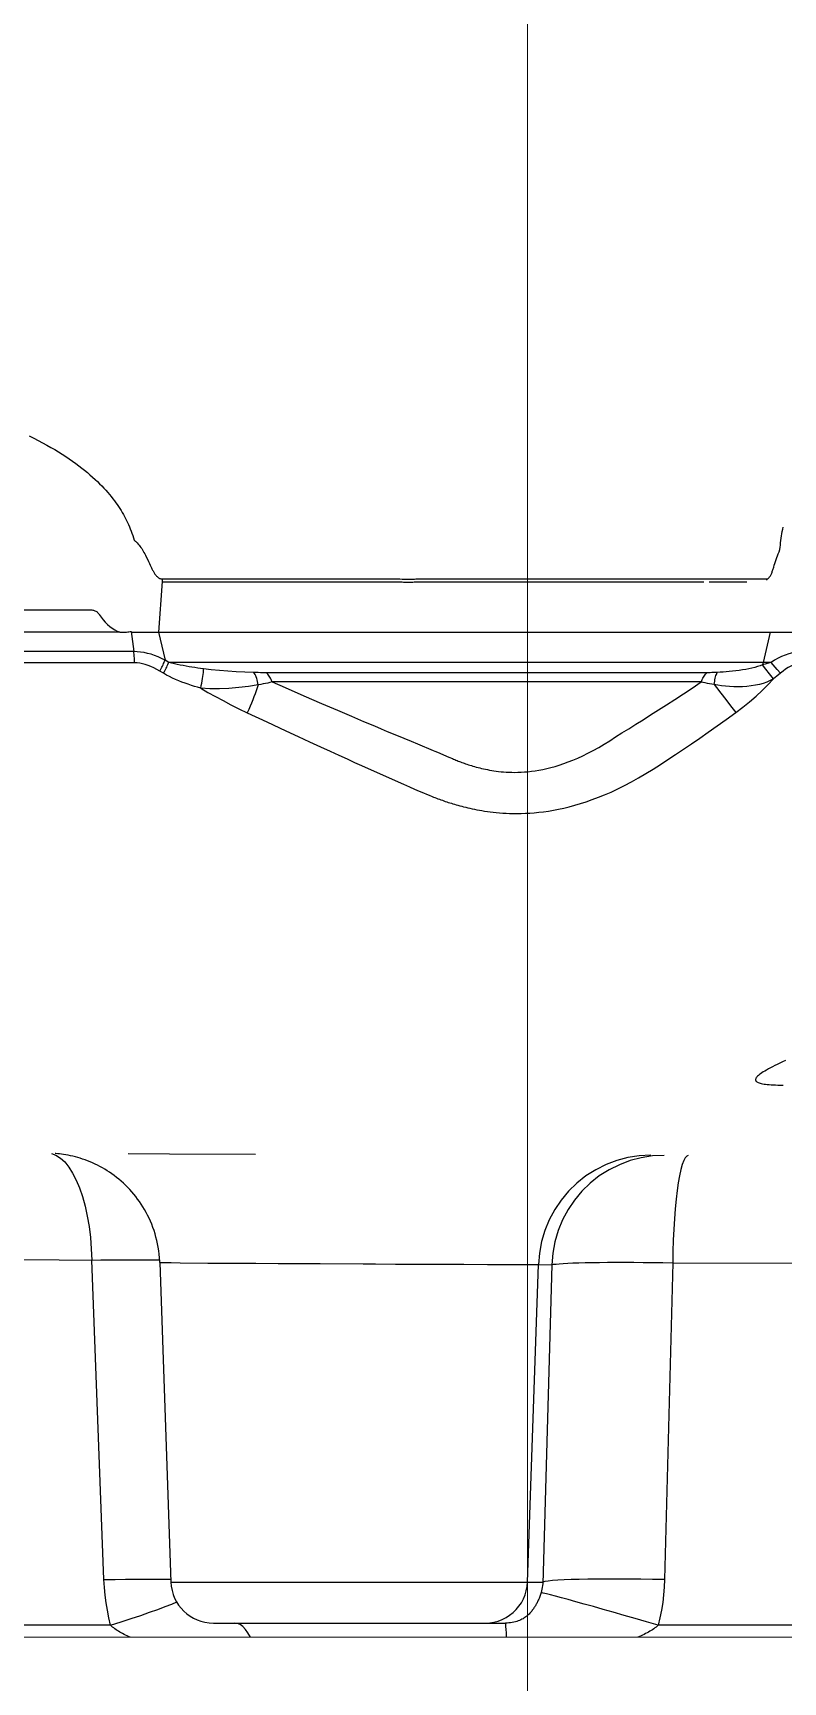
# Model space of a CAD drawing. Header units: millimetres. Extents: x -9869 to 940, y 100 to 694.
# Drawn here: x 486.645 to 487.024, y 176.201 to 177.033 of the extents above; entities that cross this region are included whole.
import ezdxf

# ---------------------------------------------------------------- set-up
doc = ezdxf.new("R2010")
doc.units = ezdxf.units.MM
doc.linetypes.add('CENTER', pattern=[2, 1.25, -0.25, 0.25, -0.25])
doc.layers.add('CL', color=1, linetype='CENTER', lineweight=9)
doc.layers.add('OUTLINE', color=6, linetype='Continuous', lineweight=9)

msp = doc.modelspace()

# ---------------------------------------------------------------- linework, layer by layer
at = {"color": 9, "linetype": 'Continuous'}
for p, q in [((486.71064, 176.75598), (486.70883, 176.73045)), ((486.71066, 176.75631), (486.71064, 176.75598)), ((486.71068, 176.75664), (486.71066, 176.75631)), ((486.7107, 176.75697), (486.71068, 176.75664)), ((486.71071, 176.75731), (486.7107, 176.75697)), ((486.73229, 176.75582), (486.74175, 176.75582)), ((486.73237, 176.75731), (486.74183, 176.7573)), ((486.74175, 176.75582), (486.75035, 176.75582)), ((486.74183, 176.7573), (486.75043, 176.7573)), ((486.76062, 176.75582), (486.76754, 176.75582)), ((486.7607, 176.75731), (486.76762, 176.75731)), ((486.76754, 176.75582), (486.76971, 176.75582)), ((486.76762, 176.75731), (486.76979, 176.7573)), ((486.76971, 176.75582), (486.7759, 176.75582)), ((486.76979, 176.7573), (486.77598, 176.7573)), ((486.78532, 176.75582), (486.79055, 176.75582)), ((486.7854, 176.75731), (486.79063, 176.75731)), ((486.79055, 176.75582), (486.80269, 176.75581)), ((486.79063, 176.75731), (486.80277, 176.7573)), ((486.81588, 176.75582), (486.82058, 176.7558)), ((486.81596, 176.7573), (486.82066, 176.75729)), ((486.83039, 176.75583), (486.83168, 176.75577)), ((486.83052, 176.75732), (486.8318, 176.75726)), ((486.84826, 176.75579), (486.84981, 176.75579)), ((486.84832, 176.75728), (486.84987, 176.75727)), ((486.84981, 176.75579), (486.85223, 176.7558)), ((486.84987, 176.75727), (486.85227, 176.75729)), ((486.85223, 176.7558), (486.8548, 176.75582)), ((486.8548, 176.75582), (486.85664, 176.75582)), ((486.85575, 176.75731), (486.86925, 176.75729)), ((486.85664, 176.75582), (486.86296, 176.75581)), ((486.86296, 176.75581), (486.86922, 176.75581)), ((486.86922, 176.75581), (486.87966, 176.75582)), ((486.86925, 176.75729), (486.87968, 176.75731)), ((486.87966, 176.75582), (486.88672, 176.75581)), ((486.87968, 176.75731), (486.88673, 176.7573)), ((486.90626, 176.7573), (486.91294, 176.75731)), ((486.90627, 176.75581), (486.91296, 176.75582)), ((486.91294, 176.75731), (486.919, 176.75729)), ((486.91296, 176.75582), (486.91903, 176.75581)), ((486.919, 176.75729), (486.94839, 176.7573)), ((486.91903, 176.75581), (486.94846, 176.75581)), ((486.94839, 176.7573), (486.95075, 176.7573)), ((486.94846, 176.75581), (486.95081, 176.75581)), ((486.95075, 176.7573), (486.95228, 176.75728)), ((486.95081, 176.75581), (486.95235, 176.75579)), ((486.95525, 176.75728), (486.95935, 176.75729)), ((486.95533, 176.7558), (486.95674, 176.7558)), ((486.95674, 176.7558), (486.95943, 176.7558)), ((486.95935, 176.75729), (486.96129, 176.7573)), ((486.95943, 176.7558), (486.96137, 176.75581)), ((486.96525, 176.75729), (486.97136, 176.75729)), ((486.96532, 176.7558), (486.97144, 176.7558)), ((486.97502, 176.75731), (486.97809, 176.75731)), ((486.9751, 176.75582), (486.97816, 176.75583)), ((486.97809, 176.75731), (486.98388, 176.75728)), ((486.97816, 176.75583), (486.98395, 176.75579)), ((486.98388, 176.75728), (486.98645, 176.75727)), ((486.98645, 176.75727), (486.98919, 176.75728)), ((486.98653, 176.75578), (486.98927, 176.75579)), ((486.98919, 176.75728), (486.9936, 176.75729)), ((486.98927, 176.75579), (486.99368, 176.75581)), ((486.9936, 176.75729), (487.00549, 176.75729)), ((486.99368, 176.75581), (487.00557, 176.7558)), ((487.01554, 176.75729), (487.01555, 176.75696)), ((487.01555, 176.75696), (487.01557, 176.75663)), ((486.2761, 176.74165), (486.67477, 176.74167)), ((486.69499, 176.73086), (486.69633, 176.72062)), ((486.70883, 176.73045), (486.71215, 176.71634)), ((487.01741, 176.73045), (487.01383, 176.71522)), ((486.69633, 176.72062), (486.27807, 176.72065)), ((486.714, 176.71522), (486.71215, 176.71634)), ((487.01777, 176.71522), (486.714, 176.71522)), ((487.01485, 176.71436), (487.01348, 176.71395)), ((487.01509, 176.71184), (487.01348, 176.71395)), ((487.01702, 176.715), (487.01485, 176.71436)), ((487.01696, 176.70943), (487.01509, 176.71184)), ((487.01777, 176.71522), (487.01702, 176.715)), ((487.02084, 176.71165), (487.01777, 176.71522)), ((487.02252, 176.70971), (487.02084, 176.71165)), ((486.71127, 176.70969), (486.70945, 176.71079)), ((486.98539, 176.71), (486.76226, 176.71)), ((486.98255, 176.70534), (486.76611, 176.70534)), ((486.76611, 176.70534), (486.77264, 176.7025)), ((487.01897, 176.70685), (487.01696, 176.70943)), ((487.02072, 176.70825), (487.01897, 176.70685)), ((487.02252, 176.70971), (487.02072, 176.70825)), ((486.77264, 176.7025), (486.78216, 176.69837)), ((486.78216, 176.69837), (486.79109, 176.69451)), ((486.79109, 176.69451), (486.79911, 176.69106)), ((486.99253, 176.69963), (486.99493, 176.6965)), ((486.99493, 176.6965), (486.99741, 176.69324)), ((486.7536, 176.68984), (486.76344, 176.68524)), ((486.79911, 176.69106), (486.80612, 176.68805)), ((486.80612, 176.68805), (486.81226, 176.68544)), ((486.99741, 176.69324), (486.99994, 176.68989)), ((486.76344, 176.68524), (486.77309, 176.68074)), ((486.77309, 176.68074), (486.77925, 176.67787)), ((486.77925, 176.67787), (486.78505, 176.67518)), ((486.81226, 176.68544), (486.81774, 176.68313)), ((486.81774, 176.68313), (486.82109, 176.68172)), ((486.82109, 176.68172), (486.82422, 176.68041)), ((486.82422, 176.68041), (486.82717, 176.67919)), ((486.78505, 176.67518), (486.79045, 176.67269)), ((486.79045, 176.67269), (486.79536, 176.67043)), ((486.79536, 176.67043), (486.79984, 176.66838)), ((486.83618, 176.67549), (486.83947, 176.67413)), ((486.83947, 176.67413), (486.8474, 176.6708)), ((486.8474, 176.6708), (486.84813, 176.67049)), ((486.79984, 176.66838), (486.80393, 176.66651)), ((486.80393, 176.66651), (486.80773, 176.66479)), ((486.80773, 176.66479), (486.81127, 176.6632)), ((486.81127, 176.6632), (486.81613, 176.66101)), ((486.85218, 176.66879), (486.85408, 176.66799)), ((486.85408, 176.66799), (486.8553, 176.66746)), ((486.8553, 176.66746), (486.85709, 176.66667)), ((486.81613, 176.66101), (486.83245, 176.65374)), ((486.83245, 176.65374), (486.83536, 176.65246)), ((486.83536, 176.65246), (486.83798, 176.65131)), ((486.83798, 176.65131), (486.84036, 176.65029)), ((486.84036, 176.65029), (486.84256, 176.64935)), ((486.84256, 176.64935), (486.84399, 176.64875)), ((486.84399, 176.64875), (486.8454, 176.64817)), ((486.65931, 176.46524), (486.66148, 176.46324)), ((486.68131, 176.2526), (486.67511, 176.41373)), ((486.7117, 176.4125), (486.71518, 176.41246)), ((486.71518, 176.41246), (486.71975, 176.4124)), ((486.71975, 176.4124), (486.73376, 176.41228)), ((486.73376, 176.41228), (486.74289, 176.41221)), ((486.74289, 176.41221), (486.74899, 176.41217)), ((486.7692, 176.41208), (486.7809, 176.41203)), ((486.79037, 176.41198), (486.81212, 176.41186)), ((486.81212, 176.41186), (486.81826, 176.41182)), ((486.81826, 176.41182), (486.8283, 176.41176)), ((486.8283, 176.41176), (486.8392, 176.41171)), ((486.8392, 176.41171), (486.85873, 176.41164)), ((486.96823, 176.4124), (486.9641, 176.2526)), ((486.96823, 176.4124), (487.05861, 176.41222)), ((486.89256, 176.41151), (486.90045, 176.41147)), ((486.89491, 176.25136), (486.90045, 176.41147)), ((486.90045, 176.41147), (486.90716, 176.41144)), ((486.90716, 176.41144), (486.90259, 176.25046)), ((486.71507, 176.25136), (486.89491, 176.25136)), ((486.89491, 176.25136), (486.90262, 176.25136)), ((486.68466, 176.22956), (486.3624, 176.22956)), ((486.87371, 176.23068), (486.87588, 176.2308)), ((487.3885, 176.22956), (486.96084, 176.22956))]:
    msp.add_line(p, q, dxfattribs=at)
at = {"color": 7, "linetype": 'Continuous'}
for p, q in [((486.68933, 176.73045), (486.2748, 176.73045)), ((486.69504, 176.73045), (487.03444, 176.73045)), ((486.71439, 176.46721), (486.69348, 176.4673)), ((486.75774, 176.46704), (486.71439, 176.46721)), ((486.70944, 176.41257), (486.71507, 176.25136)), ((486.73647, 176.23068), (486.88377, 176.23068))]:
    msp.add_line(p, q, dxfattribs=at)
at = {"color": 9, "linetype": 'Continuous'}
for points in [[(486.64353, 176.82944), (486.64588, 176.82829), (486.64815, 176.82714), (486.65035, 176.82598), (486.65248, 176.82482), (486.65453, 176.82366), (486.65652, 176.8225), (486.65843, 176.82134), (486.66028, 176.82018), (486.66207, 176.81902), (486.66379, 176.81786), (486.66545, 176.8167), (486.66705, 176.81554), (486.6686, 176.81439), (486.67009, 176.81324), (486.67153, 176.81209), (486.67292, 176.81095), (486.67425, 176.8098), (486.67554, 176.80867), (486.67678, 176.80753), (486.67797, 176.80641), (486.6791, 176.80529), (486.68019, 176.80418), (486.68124, 176.80308), (486.68223, 176.802), (486.68318, 176.80092), (486.68408, 176.79986), (486.68494, 176.79882), (486.68575, 176.79778), (486.68653, 176.79677), (486.68727, 176.79576), (486.68797, 176.79476), (486.68864, 176.79377), (486.68929, 176.79279), (486.68991, 176.7918), (486.6905, 176.79082), (486.69107, 176.78983), (486.69163, 176.78883), (486.69216, 176.78782), (486.69268, 176.7868), (486.69318, 176.78576), (486.69367, 176.7847), (486.69413, 176.78362), (486.69458, 176.78253), (486.695, 176.78142), (486.6954, 176.7803), (486.69578, 176.77916), (486.69612, 176.77802), (486.69645, 176.77685)], [(487.02227, 176.77209), (487.02237, 176.77325), (487.02248, 176.77441), (487.02261, 176.77556), (487.02276, 176.7767), (487.02291, 176.77784), (487.02308, 176.77897), (487.02327, 176.7801), (487.02347, 176.78123), (487.02369, 176.78235), (487.02392, 176.78347)], [(486.69645, 176.77685), (486.69662, 176.77671), (486.69679, 176.77657), (486.69697, 176.77642), (486.69714, 176.77627), (486.69731, 176.77612), (486.69748, 176.77596)], [(486.69748, 176.77596), (486.69801, 176.77544), (486.69852, 176.77491), (486.69901, 176.77435), (486.69947, 176.77378), (486.6999, 176.7732), (486.70032, 176.77259), (486.70072, 176.77196), (486.7011, 176.77131), (486.70147, 176.77064)], [(486.70147, 176.77064), (486.70183, 176.76994), (486.70221, 176.76921), (486.7026, 176.76846), (486.7034, 176.76687)], [(487.01914, 176.76329), (487.01942, 176.76422), (487.01972, 176.76516), (487.02004, 176.76611), (487.02037, 176.76707), (487.02072, 176.76804), (487.02109, 176.76903), (487.02146, 176.77003), (487.02186, 176.77105), (487.02227, 176.77209)], [(486.7034, 176.76687), (486.70382, 176.76603), (486.70423, 176.76515), (486.70466, 176.76424), (486.70509, 176.76329)], [(486.70509, 176.76329), (486.70528, 176.76287), (486.70547, 176.76246), (486.70566, 176.76206), (486.70585, 176.76169), (486.70604, 176.76133), (486.70623, 176.76099), (486.70642, 176.76066), (486.70661, 176.76035), (486.7068, 176.76006), (486.707, 176.75978), (486.7072, 176.75951), (486.7074, 176.75925), (486.70761, 176.759), (486.70783, 176.75876), (486.70805, 176.75853), (486.70829, 176.75832), (486.70854, 176.75811), (486.7088, 176.75793), (486.70908, 176.75776), (486.70937, 176.7576), (486.70968, 176.75748), (486.71001, 176.75739), (486.71035, 176.75733), (486.71071, 176.75731)], [(487.01554, 176.75729), (487.01572, 176.7573), (487.01591, 176.75735), (487.0161, 176.75742), (487.01629, 176.75753), (487.01649, 176.75767), (487.01668, 176.75784), (487.01687, 176.75805), (487.01706, 176.75829), (487.01724, 176.75855), (487.01743, 176.75885), (487.01761, 176.75918), (487.01778, 176.75952), (487.01795, 176.75988), (487.01811, 176.76025), (487.01827, 176.76065), (487.01842, 176.76105), (487.01857, 176.76147), (487.01871, 176.7619), (487.01886, 176.76235), (487.019, 176.76281), (487.01914, 176.76329)], [(486.71063, 176.75582), (486.7145, 176.75582), (486.72193, 176.75582)], [(486.71071, 176.75731), (486.71458, 176.75731), (486.72201, 176.75731)], [(486.72193, 176.75582), (486.72548, 176.75582), (486.73229, 176.75582)], [(486.72201, 176.75731), (486.72556, 176.75731), (486.73237, 176.75731)], [(486.75035, 176.75582), (486.75565, 176.75582), (486.76062, 176.75582)], [(486.75043, 176.7573), (486.75573, 176.7573), (486.7607, 176.75731)], [(486.7759, 176.75582), (486.78167, 176.75582), (486.78532, 176.75582)], [(486.77598, 176.7573), (486.78174, 176.75731), (486.7854, 176.75731)], [(486.80269, 176.75581), (486.80528, 176.75582), (486.81588, 176.75582)], [(486.80277, 176.7573), (486.80536, 176.7573), (486.81596, 176.7573)], [(486.82058, 176.7558), (486.82197, 176.75581), (486.82264, 176.75582), (486.8233, 176.75583)], [(486.82066, 176.75729), (486.82204, 176.75729), (486.8227, 176.7573), (486.82336, 176.75731)], [(486.8233, 176.75583), (486.82591, 176.75589), (486.82655, 176.7559), (486.82719, 176.75591), (486.82783, 176.75591), (486.82847, 176.7559), (486.82911, 176.75589), (486.83039, 176.75583)], [(486.82336, 176.75731), (486.82596, 176.75738), (486.82661, 176.75739), (486.82726, 176.75739), (486.82792, 176.7574), (486.82857, 176.75739), (486.82922, 176.75737), (486.83052, 176.75732)], [(486.83168, 176.75577), (486.83233, 176.75574), (486.83299, 176.75572), (486.83366, 176.7557), (486.83434, 176.75569), (486.83502, 176.75569), (486.83572, 176.75569), (486.83642, 176.75571), (486.83713, 176.75574), (486.83784, 176.75577), (486.83856, 176.75581), (486.83928, 176.75583), (486.84001, 176.75586), (486.84074, 176.75587), (486.84148, 176.75588), (486.84222, 176.75588), (486.84296, 176.75588), (486.84371, 176.75587), (486.84673, 176.75581)], [(486.8318, 176.75726), (486.83245, 176.75723), (486.8331, 176.75721), (486.83376, 176.75719), (486.83442, 176.75718), (486.83509, 176.75717), (486.83577, 176.75718), (486.83645, 176.7572), (486.83715, 176.75722), (486.83786, 176.75726), (486.83858, 176.75729), (486.83931, 176.75732), (486.84005, 176.75734), (486.84079, 176.75736), (486.84153, 176.75737), (486.84228, 176.75737), (486.84303, 176.75736), (486.84378, 176.75736), (486.84454, 176.75734), (486.8468, 176.7573)], [(486.84673, 176.75581), (486.84749, 176.7558), (486.84826, 176.75579)], [(486.8468, 176.7573), (486.84756, 176.75729), (486.84832, 176.75728)], [(486.85227, 176.75729), (486.85396, 176.7573), (486.85575, 176.75731)], [(486.88672, 176.75581), (486.89063, 176.75582), (486.90627, 176.75581)], [(486.88673, 176.7573), (486.89064, 176.7573), (486.90626, 176.7573)], [(486.95228, 176.75728), (486.95304, 176.75727), (486.95378, 176.75727), (486.95525, 176.75728)], [(486.95235, 176.75579), (486.95311, 176.75579), (486.95386, 176.75579), (486.95533, 176.7558)], [(486.96129, 176.7573), (486.96194, 176.7573), (486.96525, 176.75729)], [(486.96137, 176.75581), (486.96202, 176.75581), (486.96532, 176.7558)], [(486.97136, 176.75729), (486.97313, 176.7573), (486.97502, 176.75731)], [(486.97144, 176.7558), (486.97321, 176.75581), (486.9751, 176.75582)], [(487.00549, 176.75729), (487.00739, 176.75729), (487.01554, 176.75729)], [(486.67477, 176.74167), (486.67519, 176.74166), (486.6756, 176.74162), (486.676, 176.74154), (486.67639, 176.74143), (486.67677, 176.74129), (486.67714, 176.74111), (486.67748, 176.7409), (486.67781, 176.74066), (486.67812, 176.7404), (486.67841, 176.7401), (486.67868, 176.73977), (486.67893, 176.73942)], [(486.67893, 176.73942), (486.67989, 176.73802), (486.6809, 176.73671), (486.68197, 176.7355), (486.68308, 176.73439), (486.68425, 176.73336), (486.68546, 176.73246), (486.68671, 176.73167), (486.688, 176.73101), (486.68933, 176.73045)], [(486.6967, 176.71497), (486.69669, 176.71561), (486.69668, 176.71626), (486.69665, 176.71691), (486.69662, 176.71754), (486.69658, 176.71818), (486.69653, 176.7188), (486.69647, 176.71942), (486.6964, 176.72002), (486.69633, 176.72062)], [(486.71215, 176.71634), (486.71037, 176.71723), (486.7086, 176.71801), (486.70683, 176.7187), (486.70506, 176.71928), (486.70329, 176.71977), (486.70154, 176.72014), (486.69979, 176.72041), (486.69806, 176.72057), (486.69633, 176.72062)], [(487.03416, 176.72061), (487.03231, 176.72055), (487.03048, 176.72035), (487.02865, 176.72002), (487.02681, 176.71954), (487.02496, 176.71892), (487.02313, 176.71818), (487.02132, 176.71732), (487.01954, 176.71633), (487.01777, 176.71522)], [(486.6967, 176.71497), (486.61032, 176.71497), (486.59643, 176.71497), (486.58213, 176.71497), (486.5524, 176.71497)], [(486.70945, 176.71079), (486.70794, 176.71166), (486.70646, 176.71242), (486.70499, 176.71309), (486.70355, 176.71366), (486.70212, 176.71413), (486.70072, 176.7145), (486.69935, 176.71476), (486.69801, 176.71491), (486.6967, 176.71497)], [(486.70945, 176.71079), (486.7098, 176.71144), (486.71014, 176.71208), (486.71047, 176.71272), (486.71079, 176.71335), (486.71109, 176.71397), (486.71138, 176.71459), (486.71165, 176.71519), (486.71191, 176.71577), (486.71215, 176.71635)], [(486.71127, 176.70969), (486.71163, 176.71034), (486.71197, 176.71098), (486.71231, 176.71161), (486.71263, 176.71224), (486.71293, 176.71286), (486.71323, 176.71347), (486.7135, 176.71406), (486.71376, 176.71465), (486.714, 176.71522)], [(486.7315, 176.71195), (486.73007, 176.71214), (486.72862, 176.71235), (486.72716, 176.71257), (486.72569, 176.7128), (486.7242, 176.71304), (486.72272, 176.7133), (486.72122, 176.71358), (486.71973, 176.71387), (486.71826, 176.71418), (486.71682, 176.7145), (486.7154, 176.71485), (486.714, 176.71522)], [(486.73009, 176.70224), (486.73039, 176.70347), (486.73065, 176.70468), (486.73088, 176.70586), (486.73108, 176.70702), (486.73124, 176.70812), (486.73136, 176.70918), (486.73145, 176.71017), (486.7315, 176.7111), (486.7315, 176.71195)], [(486.75689, 176.71009), (486.75241, 176.71025), (486.74802, 176.71046), (486.74372, 176.71073), (486.73953, 176.71106), (486.73545, 176.71146), (486.7315, 176.71195)], [(487.01348, 176.71395), (487.01225, 176.71351), (487.01094, 176.71309), (487.00956, 176.7127), (487.00811, 176.71233), (487.00658, 176.71199), (487.005, 176.71168), (487.00338, 176.71139), (487.00171, 176.71113), (487.00005, 176.71091), (486.99839, 176.71072), (486.99673, 176.71055), (486.99513, 176.71041), (486.99359, 176.71029), (486.9921, 176.7102), (486.99066, 176.71013)], [(487.01383, 176.71522), (487.01378, 176.715), (487.01372, 176.71478), (487.01366, 176.71457), (487.0136, 176.71436), (487.01354, 176.71415), (487.01348, 176.71395)], [(487.03408, 176.71496), (487.03285, 176.7149), (487.0316, 176.71471), (487.03034, 176.71438), (487.02905, 176.71391), (487.02775, 176.71331), (487.02645, 176.71258), (487.02514, 176.71175), (487.02383, 176.71079), (487.02252, 176.70971)], [(486.73009, 176.70224), (486.72855, 176.70267), (486.72699, 176.70313), (486.72542, 176.70362), (486.72384, 176.70414), (486.72224, 176.7047), (486.72064, 176.70528), (486.71903, 176.70591), (486.71743, 176.70657), (486.71585, 176.70728), (486.7143, 176.70804), (486.71277, 176.70884), (486.71127, 176.70969)], [(486.75914, 176.70385), (486.7542, 176.70309), (486.74925, 176.70248), (486.74435, 176.70205), (486.7395, 176.70186), (486.73474, 176.70191), (486.73009, 176.70224)], [(486.75914, 176.70385), (486.75865, 176.70241), (486.75812, 176.70093), (486.75756, 176.69942), (486.75696, 176.69788), (486.75634, 176.69631), (486.75569, 176.69472), (486.75502, 176.69311), (486.75432, 176.69148), (486.7536, 176.68984)], [(486.76226, 176.71), (486.76124, 176.71001), (486.76019, 176.71002), (486.75911, 176.71004), (486.75689, 176.71009)], [(486.75914, 176.70385), (486.75899, 176.70473), (486.75881, 176.70558), (486.7586, 176.70638), (486.75837, 176.70713), (486.75812, 176.70784), (486.75784, 176.70849), (486.75754, 176.70909), (486.75723, 176.70962), (486.75689, 176.71009)], [(486.76611, 176.70534), (486.76503, 176.70507), (486.76392, 176.70481), (486.76277, 176.70455), (486.7616, 176.70431), (486.76038, 176.70407), (486.75914, 176.70385)], [(486.76611, 176.70534), (486.76586, 176.70599), (486.76559, 176.70662), (486.7653, 176.70721), (486.765, 176.70777), (486.76468, 176.70829), (486.76434, 176.70878), (486.764, 176.70923), (486.76364, 176.70963), (486.76326, 176.71)], [(486.85709, 176.66667), (486.85767, 176.66642), (486.85826, 176.66617), (486.85884, 176.66592), (486.85942, 176.66568), (486.86001, 176.66544), (486.8606, 176.66521), (486.8612, 176.66498), (486.8618, 176.66476), (486.86242, 176.66453), (486.86306, 176.66431), (486.86372, 176.66408), (486.86441, 176.66385), (486.86512, 176.66362), (486.86587, 176.66338), (486.86663, 176.66315), (486.86743, 176.66291), (486.86825, 176.66267), (486.86909, 176.66244), (486.86997, 176.66221), (486.87086, 176.66198), (486.87179, 176.66175), (486.87275, 176.66153), (486.87373, 176.66131), (486.87475, 176.66111), (486.8758, 176.66091), (486.87689, 176.66072), (486.87801, 176.66054), (486.87917, 176.66038), (486.88037, 176.66022), (486.88161, 176.66009), (486.8829, 176.65998), (486.88423, 176.65988), (486.88561, 176.65981), (486.88705, 176.65977), (486.88854, 176.65975), (486.89009, 176.65977), (486.89171, 176.65983), (486.8934, 176.65993), (486.89514, 176.66008), (486.89693, 176.66028), (486.89878, 176.66054), (486.90068, 176.66085), (486.90263, 176.66123), (486.90463, 176.66166), (486.90669, 176.66218), (486.90881, 176.66276), (486.91099, 176.66343), (486.91322, 176.66418), (486.91551, 176.66501), (486.91787, 176.66594), (486.92029, 176.66698), (486.92279, 176.66811), (486.92538, 176.66936), (486.92807, 176.67074), (486.93084, 176.67225), (486.93364, 176.6739), (486.93645, 176.67567), (486.93938, 176.67758), (486.94259, 176.67961), (486.94604, 176.68174), (486.94961, 176.68397), (486.95325, 176.6863), (486.95706, 176.68872), (486.96102, 176.69121), (486.96508, 176.69378), (486.96926, 176.69648), (486.97357, 176.69931), (486.978, 176.70226), (486.98255, 176.70534)], [(486.98255, 176.70534), (486.9828, 176.706), (486.98307, 176.70662), (486.98336, 176.70721), (486.98366, 176.70777), (486.98398, 176.70829), (486.98432, 176.70878), (486.98466, 176.70923), (486.98502, 176.70963), (486.98539, 176.71)], [(486.99097, 176.7037), (486.98797, 176.70419), (486.98681, 176.7044), (486.98569, 176.70462), (486.9846, 176.70485), (486.98356, 176.70509), (486.98255, 176.70534)], [(486.99066, 176.71013), (486.98972, 176.71009), (486.98881, 176.71006), (486.98791, 176.71003), (486.98705, 176.71001), (486.98621, 176.71), (486.98539, 176.71)], [(486.98916, 176.704), (486.98925, 176.70486), (486.98935, 176.70569), (486.98948, 176.70648), (486.98963, 176.70722), (486.9898, 176.70791), (486.98999, 176.70855), (486.99019, 176.70914), (486.99042, 176.70966), (486.99066, 176.71013)], [(486.98916, 176.704), (486.99025, 176.70259), (486.99253, 176.69963)], [(487.01897, 176.70685), (487.01737, 176.70602), (487.01566, 176.70528), (487.01384, 176.70464), (487.01191, 176.70409), (487.00987, 176.70365), (487.00778, 176.70331), (487.00562, 176.70308), (487.00342, 176.70294), (487.00122, 176.70289), (486.99905, 176.70293), (486.99689, 176.70305), (486.99482, 176.70322), (486.99285, 176.70344), (486.99097, 176.7037)], [(486.99994, 176.68989), (487.00353, 176.6926), (487.00694, 176.69535), (487.0102, 176.69815), (487.01329, 176.701), (487.01621, 176.7039), (487.01897, 176.70685)], [(486.73009, 176.70224), (486.73374, 176.7001), (486.7375, 176.69799), (486.74137, 176.69591), (486.74534, 176.69386), (486.74941, 176.69183), (486.7536, 176.68984)], [(486.8454, 176.64817), (486.84683, 176.64759), (486.84755, 176.64731), (486.84827, 176.64702), (486.84901, 176.64674), (486.84975, 176.64646), (486.85049, 176.64618), (486.85124, 176.6459), (486.85199, 176.64564), (486.85273, 176.64537), (486.85348, 176.64512), (486.85423, 176.64487), (486.85498, 176.64462), (486.85574, 176.64438), (486.85652, 176.64413), (486.85731, 176.64389), (486.85813, 176.64364), (486.85898, 176.6434), (486.85987, 176.64315), (486.86078, 176.64289), (486.86174, 176.64264), (486.86272, 176.64239), (486.86375, 176.64213), (486.86481, 176.64188), (486.8659, 176.64163), (486.86704, 176.64138), (486.86821, 176.64113), (486.86942, 176.64089), (486.87068, 176.64066), (486.87198, 176.64044), (486.87332, 176.64022), (486.87471, 176.64002), (486.87615, 176.63982), (486.87764, 176.63965), (486.87917, 176.63948), (486.88077, 176.63934), (486.88243, 176.63922), (486.88415, 176.63911), (486.88594, 176.63904), (486.8878, 176.639), (486.88974, 176.63898), (486.89176, 176.63901), (486.89387, 176.63909), (486.89605, 176.6392), (486.89831, 176.63938), (486.90064, 176.63961), (486.90304, 176.63989), (486.9055, 176.64025), (486.90803, 176.64067), (486.91061, 176.64117), (486.91327, 176.64175), (486.91599, 176.64241), (486.91879, 176.64315), (486.92165, 176.644), (486.92458, 176.64494), (486.92759, 176.64599), (486.93067, 176.64715), (486.93384, 176.64843), (486.93708, 176.64983), (486.94042, 176.65138), (486.94385, 176.65309), (486.94737, 176.65496), (486.95095, 176.65695), (486.95458, 176.65909), (486.95826, 176.66136), (486.96201, 176.66373), (486.9658, 176.66619), (486.96966, 176.66875), (486.97362, 176.67141), (486.97768, 176.67416), (486.98184, 176.67702), (486.98614, 176.68002), (486.9906, 176.68317), (486.9952, 176.68646), (486.99994, 176.68989)], [(486.82717, 176.67919), (486.83255, 176.67697), (486.83618, 176.67549)], [(486.84813, 176.67049), (486.84954, 176.6699), (486.85218, 176.66879)], [(487.02514, 176.5144), (487.02364, 176.51373), (487.02224, 176.51308), (487.02092, 176.51244), (487.01969, 176.51184), (487.01853, 176.51125), (487.01746, 176.51069), (487.01646, 176.51014), (487.01553, 176.50962), (487.01467, 176.50912), (487.01389, 176.50864), (487.01318, 176.50817), (487.01254, 176.50773), (487.01196, 176.5073), (487.01146, 176.50689), (487.01103, 176.50651), (487.01067, 176.50613), (487.01038, 176.50578), (487.01017, 176.50545), (487.01003, 176.50513), (487.00996, 176.50483), (487.00996, 176.50455), (487.01003, 176.50429), (487.01017, 176.50406), (487.01037, 176.50383), (487.01063, 176.50363), (487.01094, 176.50344), (487.01133, 176.50327), (487.01177, 176.5031), (487.01228, 176.50295), (487.01286, 176.50281), (487.01351, 176.50267), (487.01424, 176.50255), (487.01503, 176.50244), (487.0159, 176.50235), (487.01685, 176.50226), (487.01785, 176.50219), (487.01893, 176.50212), (487.02006, 176.50207), (487.02126, 176.50204), (487.02251, 176.50201), (487.02383, 176.50199)], [(486.65477, 176.46757), (486.65706, 176.46669), (486.65931, 176.46524)], [(486.66148, 176.46324), (486.66355, 176.4607), (486.66551, 176.45764), (486.66733, 176.45411), (486.66899, 176.45013), (486.67048, 176.44575), (486.67179, 176.44101), (486.67289, 176.43596), (486.67379, 176.43065), (486.67446, 176.42514), (486.6749, 176.41948), (486.67511, 176.41373)], [(486.95711, 176.46659), (486.95132, 176.4663), (486.94559, 176.46542), (486.93998, 176.46395), (486.93454, 176.46191), (486.92935, 176.45931), (486.92444, 176.45619), (486.91987, 176.45258), (486.9157, 176.44852), (486.91196, 176.44405), (486.90869, 176.43921), (486.90593, 176.43407), (486.9037, 176.42866), (486.90204, 176.42305), (486.90095, 176.4173), (486.90045, 176.41147)], [(486.9523, 176.46539), (486.94669, 176.46392), (486.94126, 176.46188), (486.93606, 176.45928), (486.93115, 176.45617), (486.92659, 176.45256), (486.92241, 176.44849), (486.91867, 176.44402), (486.9154, 176.43919), (486.91264, 176.43404), (486.91042, 176.42863), (486.90875, 176.42302), (486.90766, 176.41727), (486.90716, 176.41144)], [(486.96382, 176.46656), (486.95803, 176.46628), (486.9523, 176.46539)], [(486.97603, 176.46653), (486.97525, 176.46624), (486.97448, 176.46536), (486.97372, 176.46392), (486.97299, 176.46191), (486.97229, 176.45937), (486.97162, 176.45632), (486.971, 176.45278), (486.97042, 176.4488), (486.96991, 176.44442), (486.96945, 176.43968), (486.96906, 176.43463), (486.96874, 176.42932), (486.96849, 176.42381), (486.96832, 176.41815), (486.96823, 176.4124)], [(486.62768, 176.41408), (486.65876, 176.41385), (486.67511, 176.41373)], [(486.67511, 176.41373), (486.67973, 176.41381), (486.68418, 176.41387), (486.68843, 176.41391), (486.69247, 176.41394), (486.69627, 176.41394), (486.6998, 176.41394), (486.70307, 176.41391)], [(486.70307, 176.41391), (486.70603, 176.41388), (486.7087, 176.41382), (486.70937, 176.4138)], [(486.70944, 176.41257), (486.70973, 176.41255), (486.71049, 176.41253), (486.7117, 176.4125)], [(486.74899, 176.41217), (486.75795, 176.41213), (486.7692, 176.41208)], [(486.7809, 176.41203), (486.78401, 176.41201), (486.79037, 176.41198)], [(486.85873, 176.41164), (486.86277, 176.41163), (486.87478, 176.41158)], [(486.87478, 176.41158), (486.8787, 176.41156), (486.88249, 176.41155), (486.88609, 176.41153), (486.89256, 176.41151)], [(486.90716, 176.41144), (486.90806, 176.41162), (486.90933, 176.41178), (486.91095, 176.41194), (486.91291, 176.41208), (486.91521, 176.4122), (486.91784, 176.41232), (486.92077, 176.41241), (486.924, 176.41249), (486.92751, 176.41256), (486.93128, 176.41261), (486.93529, 176.41264), (486.93952, 176.41266), (486.94394, 176.41266), (486.94855, 176.41264), (486.9533, 176.4126), (486.95818, 176.41255), (486.96317, 176.41249), (486.96823, 176.4124)], [(486.68131, 176.2526), (486.68687, 176.25272), (486.69218, 176.25281), (486.6972, 176.25287), (486.70188, 176.25291), (486.7062, 176.25291), (486.71011, 176.25288)], [(486.68466, 176.22956), (486.68377, 176.23333), (486.68301, 176.23713), (486.68238, 176.24095), (486.68189, 176.2448), (486.68153, 176.24869), (486.68131, 176.2526)], [(486.71011, 176.25288), (486.7136, 176.25282), (486.71502, 176.25278)], [(486.87588, 176.2308), (486.87803, 176.23113), (486.88013, 176.23169), (486.88216, 176.23246), (486.88411, 176.23343), (486.88594, 176.2346), (486.88765, 176.23595), (486.88921, 176.23748), (486.89061, 176.23915), (486.89183, 176.24097), (486.89286, 176.24289), (486.8937, 176.24492), (486.89432, 176.24702), (486.89473, 176.24917), (486.89491, 176.25136)], [(486.9018, 176.24604), (486.90164, 176.24553), (486.90147, 176.24504), (486.9013, 176.24455), (486.90113, 176.24406), (486.90095, 176.24359), (486.90076, 176.24313), (486.90057, 176.24268), (486.90038, 176.24224), (486.90018, 176.24182), (486.89999, 176.2414), (486.89979, 176.241), (486.89958, 176.2406), (486.89937, 176.24021), (486.89916, 176.23983), (486.89893, 176.23944), (486.8987, 176.23906), (486.89846, 176.23868), (486.8982, 176.23829), (486.89794, 176.2379), (486.89765, 176.23751), (486.89736, 176.23713), (486.89705, 176.23674), (486.89673, 176.23636), (486.8964, 176.23598), (486.89605, 176.23561), (486.8957, 176.23525), (486.89532, 176.23489), (486.89493, 176.23454), (486.89452, 176.2342), (486.89409, 176.23386), (486.89364, 176.23353), (486.89317, 176.23321), (486.89267, 176.2329), (486.89213, 176.2326), (486.89157, 176.23232), (486.89097, 176.23204), (486.89031, 176.23178), (486.8896, 176.23153), (486.88886, 176.23131), (486.88807, 176.23112), (486.88725, 176.23096), (486.8864, 176.23084), (486.88554, 176.23075), (486.88467, 176.2307), (486.88377, 176.23068)], [(486.90259, 176.25046), (486.90252, 176.24957), (486.9024, 176.24868), (486.90225, 176.24779), (486.90204, 176.24691), (486.9018, 176.24604)], [(486.96084, 176.22956), (486.95498, 176.23128), (486.94923, 176.23296), (486.94363, 176.23458), (486.93823, 176.23613), (486.93306, 176.23761), (486.92817, 176.239), (486.9236, 176.24029), (486.91937, 176.24147), (486.91552, 176.24253), (486.91208, 176.24346), (486.90908, 176.24427), (486.90653, 176.24493), (486.90445, 176.24545), (486.90287, 176.24582), (486.9018, 176.24604)], [(486.9641, 176.2526), (486.958, 176.25272), (486.95202, 176.25281), (486.9462, 176.25287), (486.94059, 176.25291), (486.93521, 176.25291), (486.93013, 176.25288), (486.92537, 176.25282), (486.92097, 176.25273), (486.91696, 176.25261), (486.91337, 176.25246), (486.91024, 176.25229), (486.90758, 176.25209), (486.90541, 176.25187), (486.90376, 176.25162), (486.90262, 176.25136)], [(486.9641, 176.2526), (486.96392, 176.24872), (486.9636, 176.24485), (486.96313, 176.241), (486.96252, 176.23717), (486.96175, 176.23336), (486.96084, 176.22956)], [(486.68466, 176.22956), (486.69, 176.23128), (486.69508, 176.23296), (486.69988, 176.23458), (486.70434, 176.23613), (486.70845, 176.23761), (486.71217, 176.239), (486.71547, 176.24029), (486.71798, 176.24133)], [(486.69448, 176.22355), (486.69369, 176.22389), (486.69292, 176.22425), (486.69216, 176.22461), (486.69143, 176.22497), (486.69072, 176.22535), (486.69002, 176.22573), (486.68934, 176.22612), (486.68868, 176.22652), (486.68803, 176.22693), (486.68741, 176.22735), (486.68681, 176.22778), (486.68623, 176.22822), (486.68568, 176.22866), (486.68516, 176.22911), (486.68466, 176.22956)], [(486.7552, 176.22355), (486.75394, 176.2257), (486.75264, 176.22748), (486.7513, 176.22888), (486.74995, 176.22988), (486.74858, 176.23048), (486.7472, 176.23068)], [(486.88437, 176.22355), (486.88428, 176.2257), (486.88418, 176.22748), (486.88408, 176.22888), (486.88398, 176.22988), (486.88388, 176.23048), (486.88377, 176.23068)], [(486.96084, 176.22956), (486.96031, 176.22911), (486.95976, 176.22866), (486.95918, 176.22822), (486.95858, 176.22778), (486.95795, 176.22735), (486.95729, 176.22693), (486.95662, 176.22652), (486.95593, 176.22612), (486.95522, 176.22572), (486.95451, 176.22534), (486.95377, 176.22497), (486.95302, 176.2246), (486.95224, 176.22424), (486.95145, 176.22389), (486.95063, 176.22355)]]:
    msp.add_lwpolyline(points, dxfattribs=at)
at = {"color": 7, "linetype": 'Continuous'}
for points in [[(486.68933, 176.73045), (486.69071, 176.73047), (486.69138, 176.73049)], [(486.69138, 176.73049), (486.69267, 176.7305), (486.69329, 176.73054), (486.69388, 176.73062), (486.69444, 176.73072), (486.69499, 176.73086)], [(486.70944, 176.41257), (486.70941, 176.41315), (486.7093, 176.41494), (486.70914, 176.41673), (486.70892, 176.41849), (486.70865, 176.42024), (486.70833, 176.42196), (486.70795, 176.42366), (486.70753, 176.42534), (486.70706, 176.427), (486.70655, 176.42862), (486.70599, 176.43023), (486.70538, 176.4318), (486.70474, 176.43334), (486.70405, 176.43486), (486.70333, 176.43634), (486.70257, 176.43779), (486.70178, 176.43921), (486.70095, 176.4406), (486.70008, 176.44195), (486.69919, 176.44327), (486.69826, 176.44456), (486.69731, 176.44581), (486.69633, 176.44703), (486.69532, 176.44821), (486.69429, 176.44935), (486.69324, 176.45046), (486.69217, 176.45153), (486.69107, 176.45257), (486.68996, 176.45357), (486.68883, 176.45453), (486.68768, 176.45546), (486.68651, 176.45635), (486.68534, 176.45721), (486.68415, 176.45803), (486.68295, 176.45881), (486.68173, 176.45956), (486.68051, 176.46027), (486.67928, 176.46095), (486.67804, 176.46159), (486.6768, 176.4622), (486.67555, 176.46277), (486.6743, 176.46331), (486.67305, 176.46381), (486.6718, 176.46428), (486.67055, 176.46472), (486.66932, 176.46512), (486.66808, 176.46549), (486.66686, 176.46582), (486.66565, 176.46613), (486.66444, 176.4664), (486.66325, 176.46665), (486.6621, 176.46686), (486.66097, 176.46704), (486.65989, 176.46719), (486.65888, 176.46732), (486.65795, 176.46742), (486.6571, 176.46749), (486.65666, 176.46753)]]:
    msp.add_lwpolyline(points, dxfattribs=at)
msp.add_arc((486.73647, 176.2521), 0.02142, 181.99999, 269.99979, dxfattribs=at)
at = {"layer": 'CL'}
for p, q in [((486.89486, 175.85033), (486.89486, 183.85091)), ((490.11834, 176.73045), (485.80458, 176.73045))]:
    msp.add_line(p, q, dxfattribs=at)
at = {"layer": 'OUTLINE'}
msp.add_line((487.43808, 176.22355), (486.35163, 176.22355), dxfattribs=at)

doc.saveas('drawing.dxf')
